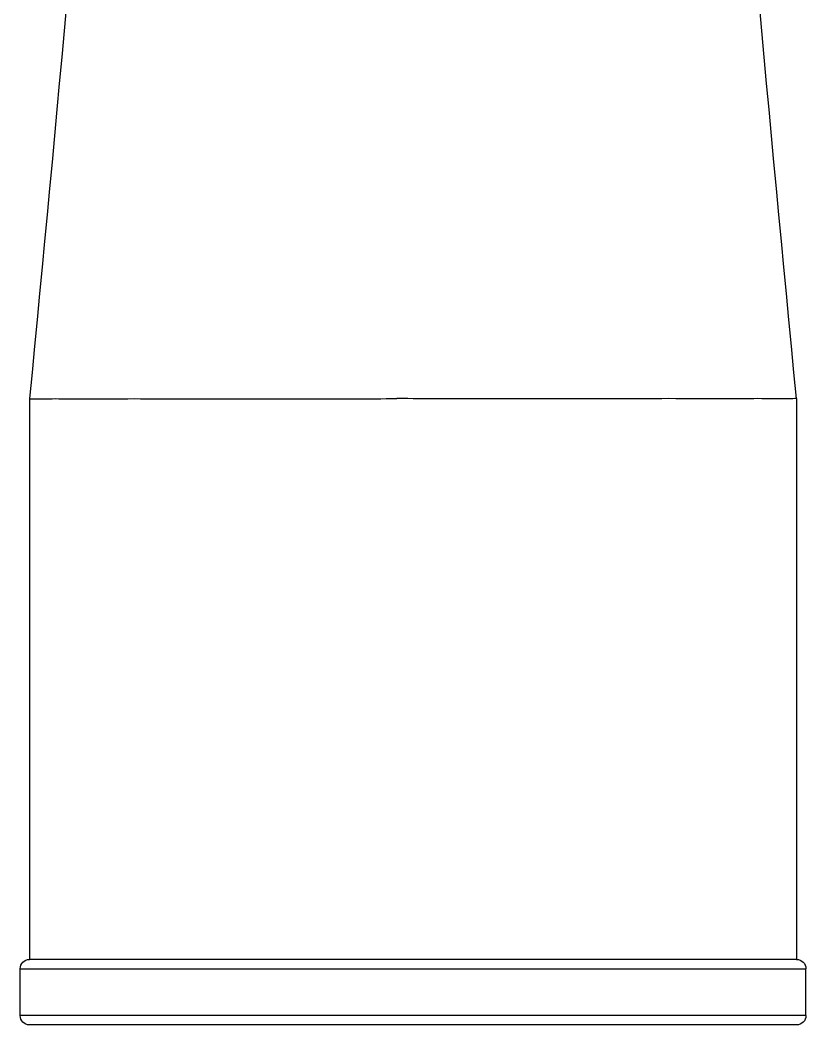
# Model space of a CAD drawing. Header units: millimetres. Extents: x 240 to 1080, y -29 to 565.
# Drawn here: x 371.27 to 379.67, y 90.04 to 100.79 of the extents above; entities that cross this region are included whole.
import ezdxf

# ---------------------------------------------------------------- set-up
doc = ezdxf.new("R2010")
doc.units = ezdxf.units.MM
doc.header["$LTSCALE"] = 0.75

msp = doc.modelspace()

# ---------------------------------------------------------------- linework, layer by layer
for p, q in [((371.373, 96.737), (371.373, 90.737)), ((377.923, 96.734), (377.923, 96.735)), ((379.573, 96.737), (379.573, 90.737)), ((379.573, 90.737), (371.373, 90.737)), ((371.273, 90.637), (379.673, 90.637)), ((371.273, 90.137), (371.273, 90.637)), ((379.673, 90.137), (379.673, 90.637)), ((379.673, 90.137), (371.273, 90.137)), ((379.573, 90.037), (371.373, 90.037))]:
    msp.add_line(p, q)
at = {"extrusion": (0, 0, -1)}
for centre, start, end in [((-371.373, 90.637), 0, 90), ((-379.573, 90.637), 90, 180), ((-371.373, 90.137), 270, 0), ((-379.573, 90.137), 180, 270)]:
    msp.add_arc(centre, 0.1, start, end, dxfattribs=at)
for points in [[(372.173, 105.737), (371.937, 102.734), (371.664, 99.734), (371.373, 96.737)], [(379.572, 96.737), (379.281, 99.734), (379.008, 102.734), (378.772, 105.737)]]:
    msp.add_open_spline(points, degree=3)
for points, knots in [([(371.373, 96.736), (371.372, 96.736), (371.388, 96.734), (371.459, 96.734), (371.525, 96.736), (371.704, 96.737), (371.817, 96.734), (372.089, 96.734), (372.247, 96.736), (372.601, 96.737), (372.796, 96.734), (373.173, 96.734), (373.347, 96.735), (373.801, 96.737), (374.089, 96.735), (374.686, 96.733), (374.993, 96.736), (375.301, 96.737)], [-0.6219099, -0.6219099, -0.6219099, -0.6219099, -0.5606221, -0.5606221, -0.4819343, -0.4819343, -0.4036373, -0.4036373, -0.3247839, -0.3247839, -0.2461692, -0.2461692, -0.1848541, -0.1848541, -0.0926489, -0.0926489, -0.0000346, -0.0000346, -0.0000346, -0.0000346]), ([(379.573, 96.736), (379.573, 96.737), (379.571, 96.737), (379.558, 96.737), (379.522, 96.734), (379.398, 96.734), (379.311, 96.736), (379.091, 96.737), (378.959, 96.734), (378.649, 96.734), (378.474, 96.736), (378.088, 96.737), (377.878, 96.734), (377.48, 96.734), (377.297, 96.735), (376.824, 96.737), (376.528, 96.735), (375.918, 96.733), (375.609, 96.736), (375.301, 96.737)], [0.6217447, 0.6217447, 0.6217447, 0.6217447, 0.6387129, 0.6387129, 0.7168525, 0.7168525, 0.7954949, 0.7954949, 0.873841, 0.873841, 0.9526445, 0.9526445, 1.0313144, 1.0313144, 1.0925929, 1.0925929, 1.1848246, 1.1848246, 1.2773898, 1.2773898, 1.2773898, 1.2773898])]:
    msp.add_open_spline(points, degree=3, knots=knots)

doc.saveas('drawing.dxf')
